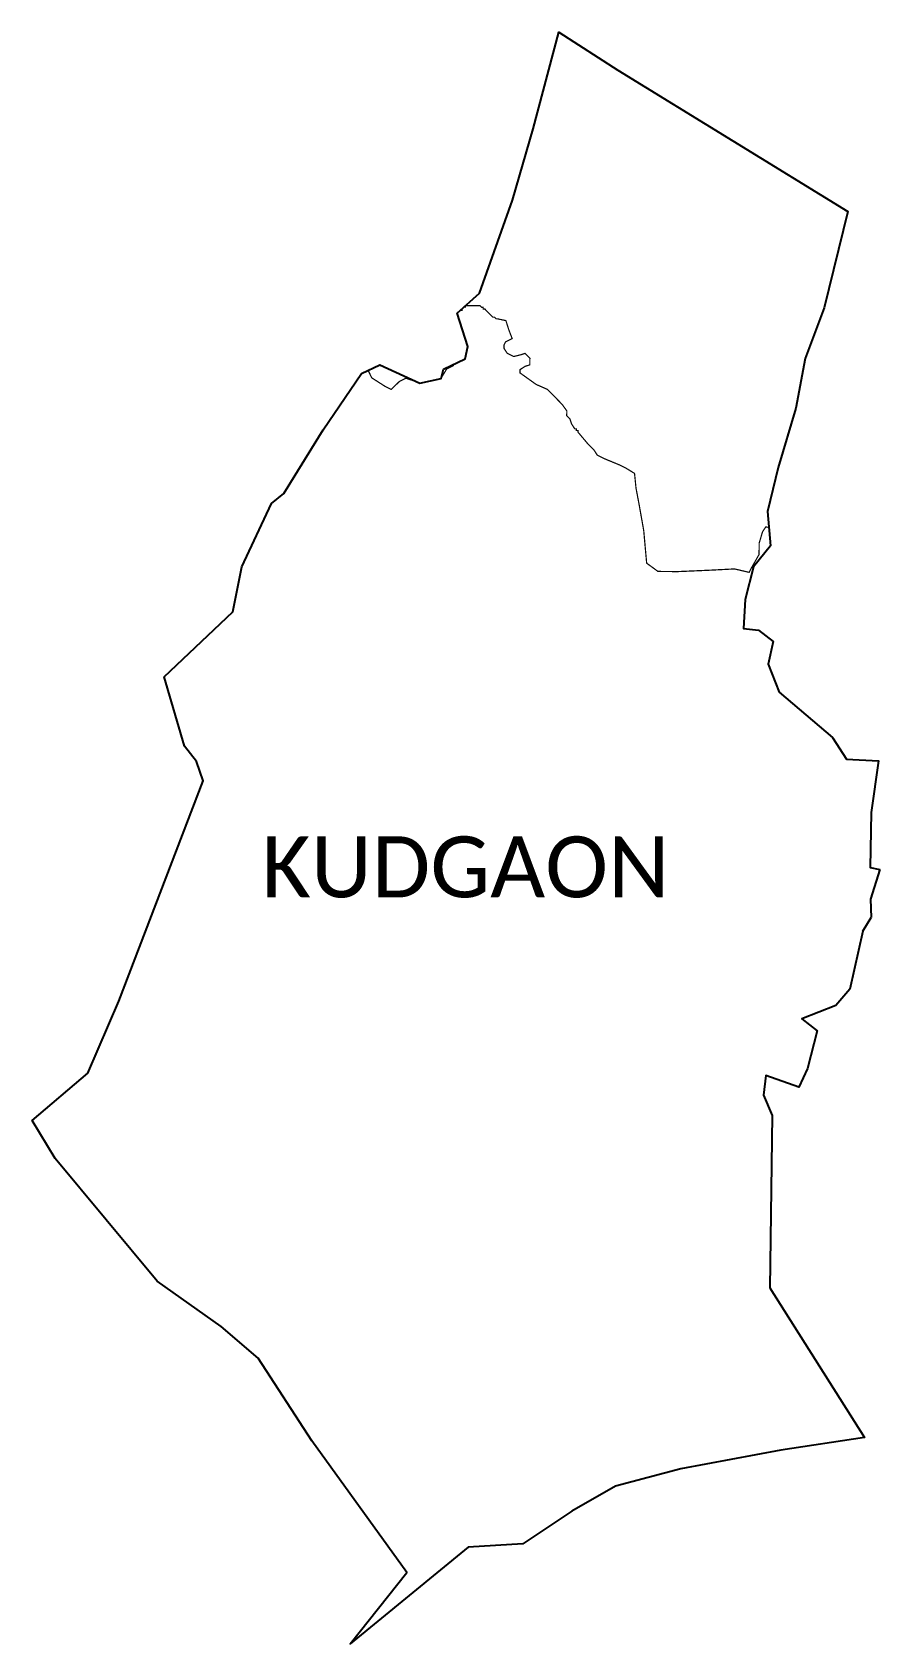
# Model space of a CAD drawing. Header units: metres. Extents: x 284469 to 286555, y 2015106 to 2019069.
import ezdxf

# ---------------------------------------------------------------- set-up
doc = ezdxf.new("R2010")
doc.units = ezdxf.units.M
for name, color, linetype in [('HAZARDS LINE', 1, 'Continuous'), ('village', 3, 'Continuous'), ('VILLAGE NAME', 250, 'Continuous')]:
    doc.layers.add(name, color=color, linetype=linetype)
doc.styles.get("Standard").update_dxf_attribs({"font": 'simplex.shx'})

msp = doc.modelspace()

# ---------------------------------------------------------------- linework, layer by layer
at = {"layer": 'HAZARDS LINE', "lineweight": 18, "const_width": 3}
for points in [[(285522.4, 2018384.9), (285526.6, 2018384.8), (285526.6, 2018388.8), (285530.7, 2018392.8), (285534.7, 2018392.7), (285534.7, 2018396.7), (285570.7, 2018396.4), (285574.7, 2018392.3), (285578.7, 2018392.3), (285578.7, 2018388.3), (285582.7, 2018388.2), (285586.6, 2018384.2), (285594.6, 2018376.1), (285602.5, 2018368), (285606.5, 2018368), (285610.5, 2018363.9), (285614.5, 2018363.9), (285634.5, 2018359.7), (285642.2, 2018335.6), (285650, 2018315.5), (285633.9, 2018307.6), (285629.8, 2018299.6), (285629.8, 2018291.6), (285637.7, 2018279.5), (285653.6, 2018271.3), (285669.7, 2018275.2), (285681.7, 2018279.1), (285693.6, 2018266.9), (285693.4, 2018250.9), (285681.4, 2018247), (285669.3, 2018239.1), (285669.2, 2018231.1), (285709, 2018202.7), (285736.9, 2018190.4), (285772.6, 2018154), (285784.4, 2018137.8), (285784.3, 2018125.8), (285792.2, 2018117.7), (285796.1, 2018105.6), (285804, 2018093.5), (285808, 2018093.5), (285808, 2018089.5), (285812, 2018089.5), (285811.9, 2018085.5), (285835.7, 2018057.2), (285839.6, 2018053.1), (285843.6, 2018049.1), (285851.5, 2018041), (285859.4, 2018028.9), (285875.4, 2018020.7), (285915.2, 2018004.3), (285931.2, 2017996.1), (285951.1, 2017983.9), (285954.7, 2017947.8), (285962.3, 2017907.6), (285973.7, 2017843.4), (285980.9, 2017763.2), (286008.7, 2017742.9), (286056.8, 2017742.4), (286132.9, 2017745.7), (286197.1, 2017749), (286233, 2017740.6), (286237.1, 2017748.6), (286257.5, 2017784.5), (286257.8, 2017812.5), (286266.1, 2017840.5), (286274.2, 2017852.4), (286281.9, 2017851)], [(285296.8, 2018238.2), (285296.7, 2018234.9), (285304.6, 2018218.8), (285336.4, 2018198.5), (285352.4, 2018190.3), (285364.5, 2018202.2), (285372.6, 2018210.1), (285388.7, 2018218), (285400.7, 2018213.8), (285406, 2018213.8)], [(285475.8, 2018221), (285476.8, 2018221.1), (285489.1, 2018241), (285505.2, 2018248.8), (285506.5, 2018252.8)]]:
    msp.add_lwpolyline(points, dxfattribs=at)
at = {"layer": 'village', "flags": 128}
msp.add_lwpolyline([(286512.7, 2016858), (286533.7, 2016891.6)], dxfattribs=at)
at = {"layer": 'village', "color": 3, "true_color": 0x00ff00}
for points in [[(286512.7, 2016858, 0), (286480.8, 2016715.5, 0), (286446.2, 2016675.8, 0), (286362.5, 2016642.9, 0), (286400.3, 2016613, 0), (286376.8, 2016520.8, 0), (286355.6, 2016474.7, 0), (286274.3, 2016503.5, 0), (286268.4, 2016455.3, 0), (286289.6, 2016405.1, 0), (286284, 2015981.3, 0), (286516.7, 2015613.3, 0), (286311.1, 2015581.5, 0), (286065.1, 2015535.7, 0), (285904, 2015493.5, 0), (285796.8, 2015432.2, 0), (285676, 2015351.6, 0), (285541.6, 2015343.3, 0), (285251.2, 2015105.8, 0), (285390.6, 2015280.9, 0), (285156.7, 2015604.8, 0), (285024.7, 2015808.2, 0), (284933.6, 2015886, 0), (284776.2, 2015997.1, 0), (284525.1, 2016299, 0), (284468.9, 2016392.9, 0), (284606.1, 2016508.8, 0), (284681.7, 2016686.3, 0), (284889.4, 2017227.8, 0), (284873.3, 2017275.8, 0), (284843.3, 2017313.4, 0), (284793.3, 2017483.7, 0), (284962.7, 2017643.4, 0), (284984.6, 2017753.9, 0), (285057.7, 2017909.9, 0), (285088.2, 2017934.9, 0), (285185.1, 2018091.1, 0), (285278.9, 2018229.8, 0), (285324, 2018250.9, 0), (285422.7, 2018206.2, 0), (285474.9, 2018217.5, 0), (285480.6, 2018240.4, 0), (285534, 2018266, 0), (285540.9, 2018296.1, 0), (285514.9, 2018378.2, 0), (285569.8, 2018427.5, 0), (285651.1, 2018656, 0), (285701.4, 2018830.9, 0), (285765.1, 2019068.8, 0), (285909.6, 2018975.5, 0), (286476.2, 2018628.2, 0), (286417.8, 2018391.3, 0), (286371, 2018266.3, 0), (286347.9, 2018144.1, 0), (286304.3, 2017998.3, 0), (286278.5, 2017890.4, 0), (286285.7, 2017806, 0), (286243.6, 2017753.8, 0), (286223.5, 2017674.1, 0), (286219, 2017602.9, 0), (286256.5, 2017598.3, 0), (286292.5, 2017570.8, 0), (286279.7, 2017514.9, 0), (286307, 2017446.1, 0), (286438.6, 2017334.6, 0), (286472.8, 2017281.2, 0), (286551.7, 2017277.4, 0), (286533, 2017150.3, 0), (286530.6, 2017015, 0), (286554.6, 2017009.5, 0)], [(286554.6, 2017009.5, 0), (286531.5, 2016937.1, 0), (286533.7, 2016891.6, 0)]]:
    msp.add_polyline3d(points, dxfattribs=at)

# ---------------------------------------------------------------- texts
at = {"layer": 'VILLAGE NAME', "insert": (285033.1, 2017091.3), "char_height": 150, "attachment_point": 1}
msp.add_mtext_dynamic_manual_height_columns('{\\fCalibri|b0|i0|c0|p34;KUDGAON}', width=1877.914, gutter_width=1, heights=[0], dxfattribs=at)

doc.saveas('drawing.dxf')
